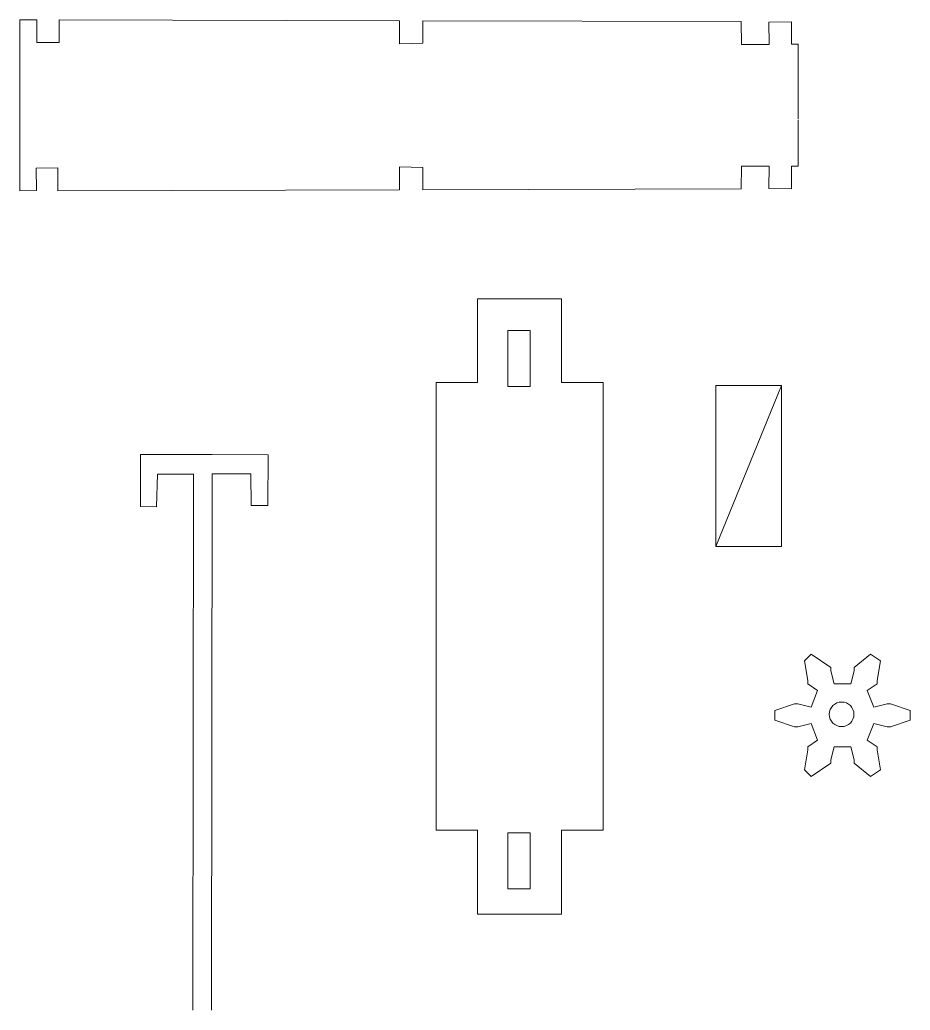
# Model space of a CAD drawing. Header units: inches. Extents: x -11.3 to 11.3, y -7.4 to 8.6.
# Drawn here: x -11.26 to -3.3, y -1.06 to 7.79 of the extents above; entities that cross this region are included whole.
import ezdxf

# ---------------------------------------------------------------- set-up
doc = ezdxf.new("R2010")
doc.units = ezdxf.units.IN
doc.header["$MEASUREMENT"] = 0
doc.layers.add('Layer 1', color=7, linetype='Continuous')

msp = doc.modelspace()

# ---------------------------------------------------------------- linework, layer by layer
at = {"layer": 'Layer 1', "color": 250, "lineweight": 9}
for points in [[(-6.9017, 4.5165), (-6.7017, 4.5165), (-6.7017, 5.0165), (-6.9017, 5.0165), (-6.9017, 4.5165)], [(-5.0428, 3.0863), (-4.4555, 3.0863), (-4.4555, 4.5226), (-5.0428, 4.5226), (-5.0428, 3.0863)], [(-6.9017, 0.0265), (-6.7017, 0.0265), (-6.7017, 0.5265), (-6.9017, 0.5265), (-6.9017, 0.0265)]]:
    msp.add_lwpolyline(points, close=True, dxfattribs=at)
msp.add_ellipse((-3.9174, 1.5854), major_axis=(0, 0.11), ratio=1, dxfattribs=at)
for points, knots in [([(-4.3056, 6.9062), (-4.3056, 6.9062), (-4.3056, 7.5733), (-4.3056, 7.5733), (-4.3056, 7.5733), (-4.3056, 7.5733), (-4.3642, 7.5733), (-4.3642, 7.5733), (-4.3642, 7.5733), (-4.3642, 7.5733), (-4.3649, 7.7749), (-4.3649, 7.7749), (-4.3649, 7.7749), (-4.3649, 7.7749), (-4.5683, 7.7715), (-4.5683, 7.7715), (-4.5683, 7.7715), (-4.5683, 7.7715), (-4.5639, 7.5715), (-4.5639, 7.5715), (-4.5639, 7.5715), (-4.5639, 7.5715), (-4.8121, 7.5715), (-4.8121, 7.5715), (-4.8121, 7.5715), (-4.8121, 7.5715), (-4.8139, 7.7765), (-4.8139, 7.7765), (-4.8139, 7.7765), (-4.8139, 7.7765), (-7.6603, 7.7835), (-7.6603, 7.7835), (-7.6603, 7.7835), (-7.6603, 7.7835), (-7.6606, 7.5836), (-7.6606, 7.5836), (-7.6606, 7.5836), (-7.6606, 7.5836), (-7.8686, 7.5789), (-7.8686, 7.5789), (-7.8686, 7.5789), (-7.8686, 7.5789), (-7.8686, 7.784), (-7.8686, 7.784), (-7.8686, 7.784), (-7.8686, 7.784), (-10.9113, 7.7915), (-10.9113, 7.7915), (-10.9113, 7.7915), (-10.9113, 7.7915), (-10.9114, 7.5888), (-10.9114, 7.5888), (-10.9114, 7.5888), (-10.9114, 7.5888), (-11.1083, 7.5906), (-11.1083, 7.5906), (-11.1083, 7.5906), (-11.1083, 7.5906), (-11.1097, 7.7914), (-11.1097, 7.7914), (-11.1097, 7.7914), (-11.1097, 7.7914), (-11.2617, 7.7923), (-11.2617, 7.7923), (-11.2617, 7.7923), (-11.2617, 7.7923), (-11.2617, 6.9687), (-11.2617, 6.9687)], [0, 0, 0, 0, 0.055556, 0.055556, 0.055556, 0.055556, 0.111111, 0.111111, 0.111111, 0.111111, 0.166667, 0.166667, 0.166667, 0.166667, 0.222222, 0.222222, 0.222222, 0.222222, 0.277778, 0.277778, 0.277778, 0.277778, 0.333333, 0.333333, 0.333333, 0.333333, 0.388889, 0.388889, 0.388889, 0.388889, 0.444444, 0.444444, 0.444444, 0.444444, 0.5, 0.5, 0.5, 0.5, 0.555556, 0.555556, 0.555556, 0.555556, 0.611111, 0.611111, 0.611111, 0.611111, 0.666667, 0.666667, 0.666667, 0.666667, 0.722222, 0.722222, 0.722222, 0.722222, 0.777778, 0.777778, 0.777778, 0.777778, 0.833333, 0.833333, 0.833333, 0.833333, 0.888889, 0.888889, 0.888889, 0.888889, 1, 1, 1, 1]), ([(-4.3056, 6.8982), (-4.3056, 6.8982), (-4.3056, 6.4836), (-4.3056, 6.4836), (-4.3056, 6.4836), (-4.3056, 6.4836), (-4.3642, 6.4836), (-4.3642, 6.4836), (-4.3642, 6.4836), (-4.3642, 6.4836), (-4.3649, 6.2819), (-4.3649, 6.2819), (-4.3649, 6.2819), (-4.3649, 6.2819), (-4.5683, 6.2854), (-4.5683, 6.2854), (-4.5683, 6.2854), (-4.5683, 6.2854), (-4.5639, 6.4853), (-4.5639, 6.4853), (-4.5639, 6.4853), (-4.5639, 6.4853), (-4.8121, 6.4853), (-4.8121, 6.4853), (-4.8121, 6.4853), (-4.8121, 6.4853), (-4.8139, 6.2803), (-4.8139, 6.2803), (-4.8139, 6.2803), (-4.8139, 6.2803), (-7.6603, 6.2734), (-7.6603, 6.2734), (-7.6603, 6.2734), (-7.6603, 6.2734), (-7.6606, 6.4732), (-7.6606, 6.4732), (-7.6606, 6.4732), (-7.6606, 6.4732), (-7.8686, 6.478), (-7.8686, 6.478), (-7.8686, 6.478), (-7.8686, 6.478), (-7.8686, 6.2728), (-7.8686, 6.2728), (-7.8686, 6.2728), (-7.8686, 6.2728), (-10.9231, 6.2653), (-10.9231, 6.2653), (-10.9231, 6.2653), (-10.9231, 6.2653), (-10.9232, 6.468), (-10.9232, 6.468), (-10.9232, 6.468), (-10.9232, 6.468), (-11.1154, 6.4663), (-11.1154, 6.4663), (-11.1154, 6.4663), (-11.1154, 6.4663), (-11.1127, 6.2654), (-11.1127, 6.2654), (-11.1127, 6.2654), (-11.1127, 6.2654), (-11.2617, 6.2645), (-11.2617, 6.2645), (-11.2617, 6.2645), (-11.2617, 6.2645), (-11.2617, 6.9798), (-11.2617, 6.9798)], [0, 0, 0, 0, 0.055556, 0.055556, 0.055556, 0.055556, 0.111111, 0.111111, 0.111111, 0.111111, 0.166667, 0.166667, 0.166667, 0.166667, 0.222222, 0.222222, 0.222222, 0.222222, 0.277778, 0.277778, 0.277778, 0.277778, 0.333333, 0.333333, 0.333333, 0.333333, 0.388889, 0.388889, 0.388889, 0.388889, 0.444444, 0.444444, 0.444444, 0.444444, 0.5, 0.5, 0.5, 0.5, 0.555556, 0.555556, 0.555556, 0.555556, 0.611111, 0.611111, 0.611111, 0.611111, 0.666667, 0.666667, 0.666667, 0.666667, 0.722222, 0.722222, 0.722222, 0.722222, 0.777778, 0.777778, 0.777778, 0.777778, 0.833333, 0.833333, 0.833333, 0.833333, 0.888889, 0.888889, 0.888889, 0.888889, 1, 1, 1, 1]), ([(-7.1706, 5.2998), (-7.1706, 5.2998), (-6.4206, 5.2998), (-6.4206, 5.2998), (-6.4206, 5.2998), (-6.4206, 5.2998), (-6.4206, 4.5498), (-6.4206, 4.5498), (-6.4206, 4.5498), (-6.4206, 4.5498), (-6.0488, 4.5498), (-6.0488, 4.5498), (-6.0488, 4.5498), (-6.0488, 4.5498), (-6.0488, 0.5498), (-6.0488, 0.5498), (-6.0488, 0.5498), (-6.0488, 0.5498), (-6.4206, 0.5498), (-6.4206, 0.5498), (-6.4206, 0.5498), (-6.4206, 0.5498), (-6.4206, -0.2002), (-6.4206, -0.2002), (-6.4206, -0.2002), (-6.4206, -0.2002), (-7.1706, -0.2002), (-7.1706, -0.2002), (-7.1706, -0.2002), (-7.1706, -0.2002), (-7.1706, 0.5498), (-7.1706, 0.5498), (-7.1706, 0.5498), (-7.1706, 0.5498), (-7.5423, 0.5498), (-7.5423, 0.5498), (-7.5423, 0.5498), (-7.5423, 0.5498), (-7.5423, 4.5498), (-7.5423, 4.5498), (-7.5423, 4.5498), (-7.5423, 4.5498), (-7.1706, 4.5498), (-7.1706, 4.5498), (-7.1706, 4.5498), (-7.1706, 4.5498), (-7.1706, 5.2998), (-7.1706, 5.2998)], [0, 0, 0, 0, 0.076923, 0.076923, 0.076923, 0.076923, 0.153846, 0.153846, 0.153846, 0.153846, 0.230769, 0.230769, 0.230769, 0.230769, 0.307692, 0.307692, 0.307692, 0.307692, 0.384615, 0.384615, 0.384615, 0.384615, 0.461538, 0.461538, 0.461538, 0.461538, 0.538462, 0.538462, 0.538462, 0.538462, 0.615385, 0.615385, 0.615385, 0.615385, 0.692308, 0.692308, 0.692308, 0.692308, 0.769231, 0.769231, 0.769231, 0.769231, 0.846154, 0.846154, 0.846154, 0.846154, 1, 1, 1, 1]), ([(-9.7167, -1.0589), (-9.7167, -1.0589), (-9.7098, 3.7329), (-9.7098, 3.7329), (-9.7098, 3.7329), (-9.7098, 3.7329), (-10.0327, 3.7329), (-10.0327, 3.7329), (-10.0327, 3.7329), (-10.0327, 3.7329), (-10.04, 3.4405), (-10.04, 3.4405), (-10.04, 3.4405), (-10.04, 3.4405), (-10.1846, 3.4421), (-10.1846, 3.4421), (-10.1846, 3.4421), (-10.1846, 3.4421), (-10.1831, 3.9076), (-10.1831, 3.9076), (-10.1831, 3.9076), (-10.1831, 3.9076), (-9.7098, 3.9065), (-9.7098, 3.9065), (-9.7098, 3.9065), (-9.7098, 3.9065), (-9.5431, 3.9065), (-9.5431, 3.9065)], [0, 0, 0, 0, 0.125, 0.125, 0.125, 0.125, 0.25, 0.25, 0.25, 0.25, 0.375, 0.375, 0.375, 0.375, 0.5, 0.5, 0.5, 0.5, 0.625, 0.625, 0.625, 0.625, 0.75, 0.75, 0.75, 0.75, 1, 1, 1, 1]), ([(-9.5431, 3.9065), (-9.5431, 3.9065), (-9.0436, 3.9059), (-9.0436, 3.9059), (-9.0436, 3.9059), (-9.0436, 3.9059), (-9.0445, 3.451), (-9.0445, 3.451), (-9.0445, 3.451), (-9.0445, 3.451), (-9.1956, 3.4516), (-9.1956, 3.4516), (-9.1956, 3.4516), (-9.1956, 3.4516), (-9.1959, 3.7347), (-9.1959, 3.7347), (-9.1959, 3.7347), (-9.1959, 3.7347), (-9.5431, 3.7347), (-9.5431, 3.7347)], [0, 0, 0, 0, 0.166667, 0.166667, 0.166667, 0.166667, 0.333333, 0.333333, 0.333333, 0.333333, 0.5, 0.5, 0.5, 0.5, 0.666667, 0.666667, 0.666667, 0.666667, 1, 1, 1, 1])]:
    msp.add_open_spline(points, degree=3, knots=knots, dxfattribs=at)
for points in [[(-5.0428, 3.0863), (-5.0428, 3.0863), (-4.4555, 4.5226), (-4.4555, 4.5226)], [(-9.5431, 3.7347), (-9.5431, 3.7347), (-9.55, -1.0589), (-9.55, -1.0589)]]:
    msp.add_open_spline(points, degree=3, dxfattribs=at)
at = {"layer": 'Layer 1', "lineweight": 5}
msp.add_open_spline([(-3.6297, 1.6505), (-3.6297, 1.6505), (-3.5116, 1.68), (-3.5116, 1.68), (-3.5116, 1.68), (-3.5116, 1.68), (-3.482, 1.68), (-3.482, 1.68), (-3.482, 1.68), (-3.482, 1.68), (-3.3048, 1.6209), (-3.3048, 1.6209), (-3.3048, 1.6209), (-3.3048, 1.6209), (-3.3048, 1.5323), (-3.3048, 1.5323), (-3.3048, 1.5323), (-3.3048, 1.5323), (-3.482, 1.4732), (-3.482, 1.4732), (-3.482, 1.4732), (-3.482, 1.4732), (-3.5116, 1.4732), (-3.5116, 1.4732), (-3.5116, 1.4732), (-3.5116, 1.4732), (-3.6297, 1.5028), (-3.6297, 1.5028), (-3.6297, 1.5028), (-3.6297, 1.5028), (-3.6888, 1.3551), (-3.6888, 1.3551), (-3.6888, 1.3551), (-3.6888, 1.3551), (-3.6002, 1.296), (-3.6002, 1.296), (-3.6002, 1.296), (-3.6002, 1.296), (-3.6002, 1.2665), (-3.6002, 1.2665), (-3.6002, 1.2665), (-3.6002, 1.2665), (-3.5706, 1.0892), (-3.5706, 1.0892), (-3.5706, 1.0892), (-3.5706, 1.0892), (-3.6592, 1.0302), (-3.6592, 1.0302), (-3.6592, 1.0302), (-3.6592, 1.0302), (-3.8069, 1.1483), (-3.8069, 1.1483), (-3.8069, 1.1483), (-3.8069, 1.1483), (-3.8069, 1.1779), (-3.8069, 1.1779), (-3.8069, 1.1779), (-3.8069, 1.1779), (-3.8365, 1.296), (-3.8365, 1.296), (-3.8365, 1.296), (-3.8365, 1.296), (-3.9842, 1.296), (-3.9842, 1.296), (-3.9842, 1.296), (-3.9842, 1.296), (-4.0137, 1.1779), (-4.0137, 1.1779), (-4.0137, 1.1779), (-4.0137, 1.1779), (-4.0137, 1.1483), (-4.0137, 1.1483), (-4.0137, 1.1483), (-4.0137, 1.1483), (-4.1909, 1.0302), (-4.1909, 1.0302), (-4.1909, 1.0302), (-4.1909, 1.0302), (-4.25, 1.0892), (-4.25, 1.0892), (-4.25, 1.0892), (-4.25, 1.0892), (-4.2205, 1.2665), (-4.2205, 1.2665), (-4.2205, 1.2665), (-4.2205, 1.2665), (-4.2205, 1.296), (-4.2205, 1.296), (-4.2205, 1.296), (-4.2205, 1.296), (-4.1319, 1.3551), (-4.1319, 1.3551), (-4.1319, 1.3551), (-4.1319, 1.3551), (-4.1909, 1.5028), (-4.1909, 1.5028), (-4.1909, 1.5028), (-4.1909, 1.5028), (-4.3091, 1.4732), (-4.3091, 1.4732), (-4.3091, 1.4732), (-4.3091, 1.4732), (-4.3386, 1.4732), (-4.3386, 1.4732), (-4.3386, 1.4732), (-4.3386, 1.4732), (-4.5159, 1.5323), (-4.5159, 1.5323), (-4.5159, 1.5323), (-4.5159, 1.5323), (-4.5159, 1.6209), (-4.5159, 1.6209), (-4.5159, 1.6209), (-4.5159, 1.6209), (-4.3386, 1.68), (-4.3386, 1.68), (-4.3386, 1.68), (-4.3386, 1.68), (-4.3091, 1.68), (-4.3091, 1.68), (-4.3091, 1.68), (-4.3091, 1.68), (-4.1909, 1.6505), (-4.1909, 1.6505), (-4.1909, 1.6505), (-4.1909, 1.6505), (-4.1319, 1.7982), (-4.1319, 1.7982), (-4.1319, 1.7982), (-4.1319, 1.7982), (-4.2205, 1.8572), (-4.2205, 1.8572), (-4.2205, 1.8572), (-4.2205, 1.8572), (-4.2205, 1.8868), (-4.2205, 1.8868), (-4.2205, 1.8868), (-4.2205, 1.8868), (-4.25, 2.064), (-4.25, 2.064), (-4.25, 2.064), (-4.25, 2.064), (-4.1909, 2.1231), (-4.1909, 2.1231), (-4.1909, 2.1231), (-4.1909, 2.1231), (-4.0137, 2.0049), (-4.0137, 2.0049), (-4.0137, 2.0049), (-4.0137, 2.0049), (-4.0137, 1.9754), (-4.0137, 1.9754), (-4.0137, 1.9754), (-4.0137, 1.9754), (-3.9842, 1.8572), (-3.9842, 1.8572), (-3.9842, 1.8572), (-3.9842, 1.8572), (-3.8365, 1.8572), (-3.8365, 1.8572), (-3.8365, 1.8572), (-3.8365, 1.8572), (-3.8069, 1.9754), (-3.8069, 1.9754), (-3.8069, 1.9754), (-3.8069, 1.9754), (-3.8069, 2.0049), (-3.8069, 2.0049), (-3.8069, 2.0049), (-3.8069, 2.0049), (-3.6592, 2.1231), (-3.6592, 2.1231), (-3.6592, 2.1231), (-3.6592, 2.1231), (-3.5706, 2.064), (-3.5706, 2.064), (-3.5706, 2.064), (-3.5706, 2.064), (-3.6002, 1.8868), (-3.6002, 1.8868), (-3.6002, 1.8868), (-3.6002, 1.8868), (-3.6002, 1.8572), (-3.6002, 1.8572), (-3.6002, 1.8572), (-3.6002, 1.8572), (-3.6888, 1.7982), (-3.6888, 1.7982), (-3.6888, 1.7982), (-3.6888, 1.7982), (-3.6297, 1.6505), (-3.6297, 1.6505)], degree=3, knots=[0, 0, 0, 0, 0.020408, 0.020408, 0.020408, 0.020408, 0.040816, 0.040816, 0.040816, 0.040816, 0.061224, 0.061224, 0.061224, 0.061224, 0.081633, 0.081633, 0.081633, 0.081633, 0.102041, 0.102041, 0.102041, 0.102041, 0.122449, 0.122449, 0.122449, 0.122449, 0.142857, 0.142857, 0.142857, 0.142857, 0.163265, 0.163265, 0.163265, 0.163265, 0.183673, 0.183673, 0.183673, 0.183673, 0.204082, 0.204082, 0.204082, 0.204082, 0.22449, 0.22449, 0.22449, 0.22449, 0.244898, 0.244898, 0.244898, 0.244898, 0.265306, 0.265306, 0.265306, 0.265306, 0.285714, 0.285714, 0.285714, 0.285714, 0.306122, 0.306122, 0.306122, 0.306122, 0.326531, 0.326531, 0.326531, 0.326531, 0.346939, 0.346939, 0.346939, 0.346939, 0.367347, 0.367347, 0.367347, 0.367347, 0.387755, 0.387755, 0.387755, 0.387755, 0.408163, 0.408163, 0.408163, 0.408163, 0.428571, 0.428571, 0.428571, 0.428571, 0.44898, 0.44898, 0.44898, 0.44898, 0.469388, 0.469388, 0.469388, 0.469388, 0.489796, 0.489796, 0.489796, 0.489796, 0.510204, 0.510204, 0.510204, 0.510204, 0.530612, 0.530612, 0.530612, 0.530612, 0.55102, 0.55102, 0.55102, 0.55102, 0.571429, 0.571429, 0.571429, 0.571429, 0.591837, 0.591837, 0.591837, 0.591837, 0.612245, 0.612245, 0.612245, 0.612245, 0.632653, 0.632653, 0.632653, 0.632653, 0.653061, 0.653061, 0.653061, 0.653061, 0.673469, 0.673469, 0.673469, 0.673469, 0.693878, 0.693878, 0.693878, 0.693878, 0.714286, 0.714286, 0.714286, 0.714286, 0.734694, 0.734694, 0.734694, 0.734694, 0.755102, 0.755102, 0.755102, 0.755102, 0.77551, 0.77551, 0.77551, 0.77551, 0.795918, 0.795918, 0.795918, 0.795918, 0.816327, 0.816327, 0.816327, 0.816327, 0.836735, 0.836735, 0.836735, 0.836735, 0.857143, 0.857143, 0.857143, 0.857143, 0.877551, 0.877551, 0.877551, 0.877551, 0.897959, 0.897959, 0.897959, 0.897959, 0.918367, 0.918367, 0.918367, 0.918367, 0.938776, 0.938776, 0.938776, 0.938776, 0.959184, 0.959184, 0.959184, 0.959184, 1, 1, 1, 1], dxfattribs=at)

doc.saveas('drawing.dxf')
